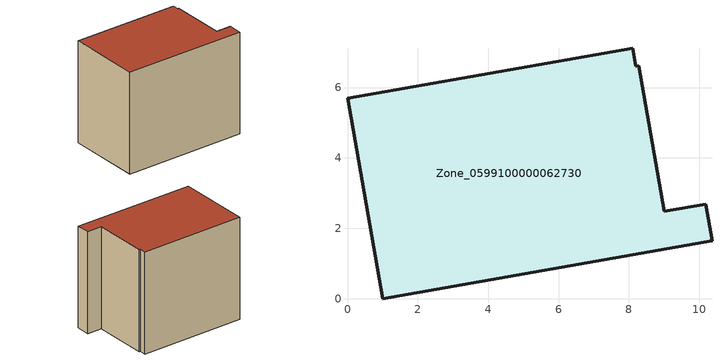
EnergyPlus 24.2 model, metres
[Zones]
Zone_0599100000062730
 floor ground (C_G): 8.19,6.61 8.28,6.62 9,2.49 10.18,2.69 10.36,1.64 1,0 0,5.69 8.11,7.12 z0
 wall outside (C_F): 1,0 10.36,1.64 10.18,2.69 9,2.49 8.28,6.62 8.19,6.61 8.11,7.12 0,5.69 1,0 z0:7.88
 roof outside (C_R): 8.28,6.62 8.19,6.61 8.11,7.12 0,5.69 1,0 10.36,1.64 10.18,2.69 9,2.49 z7.88
[BUILDING]
Pand.0599100000062730: North Axis=0; Terrain=City; Loads Convergence Tolerance Value=0.04; Temperature Convergence Tolerance Value=0.4; Solar Distribution=FullExterior; Maximum Number of Warmup Days=25; Minimum Number of Warmup Days=1
[Site:Location]
Rotterdam.The.Hague.AP_ZH_NLD Design_Conditions: Latitude=51.96; Longitude=4.45; Time Zone=1; Elevation=-4.5
[SITE:GROUNDTEMPERATURE:BUILDINGSURFACE]
18, 18, 18, 18, 18, 18, 18, 18, 18, 18, 18, 18
[MATERIAL] Thermal Absorptance=0.9; Solar Absorptance=0.7; Visible Absorptance=0.7
Name | Roughness | Thickness | Conductivity | Density | Specific Heat
G.TI.1946 | MediumSmooth | 0.15 | 1 | 540 | 1210
F.TI.1946 | Rough | 0.3 | 0.857143 | 1920 | 840
R.TI.1946 | MediumRough | 0.2 | 0.1 | 1500 | 1000
[CONSTRUCTION]
C_G: G.TI.1946
C_F: F.TI.1946
C_R: R.TI.1946
[ZONE]
Zone_0599100000062730: Type=1; Multiplier=1; Ceiling Height=Autocalculate; Volume=Autocalculate; Floor Area=autocalculate; Part of Total Floor Area=Yes
[ZONEINFILTRATION:DESIGNFLOWRATE]
Infil_Zone_0599100000062730: Zone or ZoneList or Space or SpaceList=Zone_0599100000062730; Schedule=AlwaysOn; Design Flow Rate Calculation Method=Flow/Area; Flow Rate per Floor Area=0.003; Constant Term Coefficient=1; Temperature Term Coefficient=0; Velocity Term Coefficient=0; Velocity Squared Term Coefficient=0
[HVACTEMPLATE:ZONE:IDEALLOADSAIRSYSTEM]
Zone_0599100000062730: Maximum Heating Supply Air Temperature=50; Minimum Cooling Supply Air Temperature=13; Maximum Heating Supply Air Humidity Ratio=0.0156; Minimum Cooling Supply Air Humidity Ratio=0.0077; Heating Limit=NoLimit; Cooling Limit=NoLimit; Dehumidification Control Type=ConstantSensibleHeatRatio; Cooling Sensible Heat Ratio=0.7; Dehumidification Setpoint=60; Humidification Control Type=None; Humidification Setpoint=30; Outdoor Air Method=None; Outdoor Air Flow Rate per Person=0.00944; Outdoor Air Flow Rate per Zone Floor Area=0; Outdoor Air Flow Rate per Zone=0; Demand Controlled Ventilation Type=None; Outdoor Air Economizer Type=NoEconomizer; Heat Recovery Type=None; Sensible Heat Recovery Effectiveness=0.7; Latent Heat Recovery Effectiveness=0.65
[ZONECONTROL:THERMOSTAT]
ThermostatControl_Zone_0599100000062730: Zone or ZoneList=Zone_0599100000062730; Control Type Schedule=DualSetpointControlType; Control 1=Thermostat_Zone_0599100000062730; Temperature Difference Between Cutout And Setpoint=0
[THERMOSTATSETPOINT:DUALSETPOINT]
Thermostat_Zone_0599100000062730: Heating Setpoint Temperature Schedule=HeatingSetpoint_Zone_0599100000062730; Cooling Setpoint Temperature Schedule=CoolingSetpoint_Zone_0599100000062730
[SCHEDULE:COMPACT]
HeatingSetpoint_Zone_0599100000062730: Through: 12/31, For: AllDays, Until: 24:00, 21
CoolingSetpoint_Zone_0599100000062730: Through: 12/31, For: AllDays, Until: 24:00, 24
DualSetpointControlType: Through: 12/31, For: AllDays, Until: 24:00, 4
AlwaysOn: Through: 12/31, For: AllDays, Until: 24:00, 1
